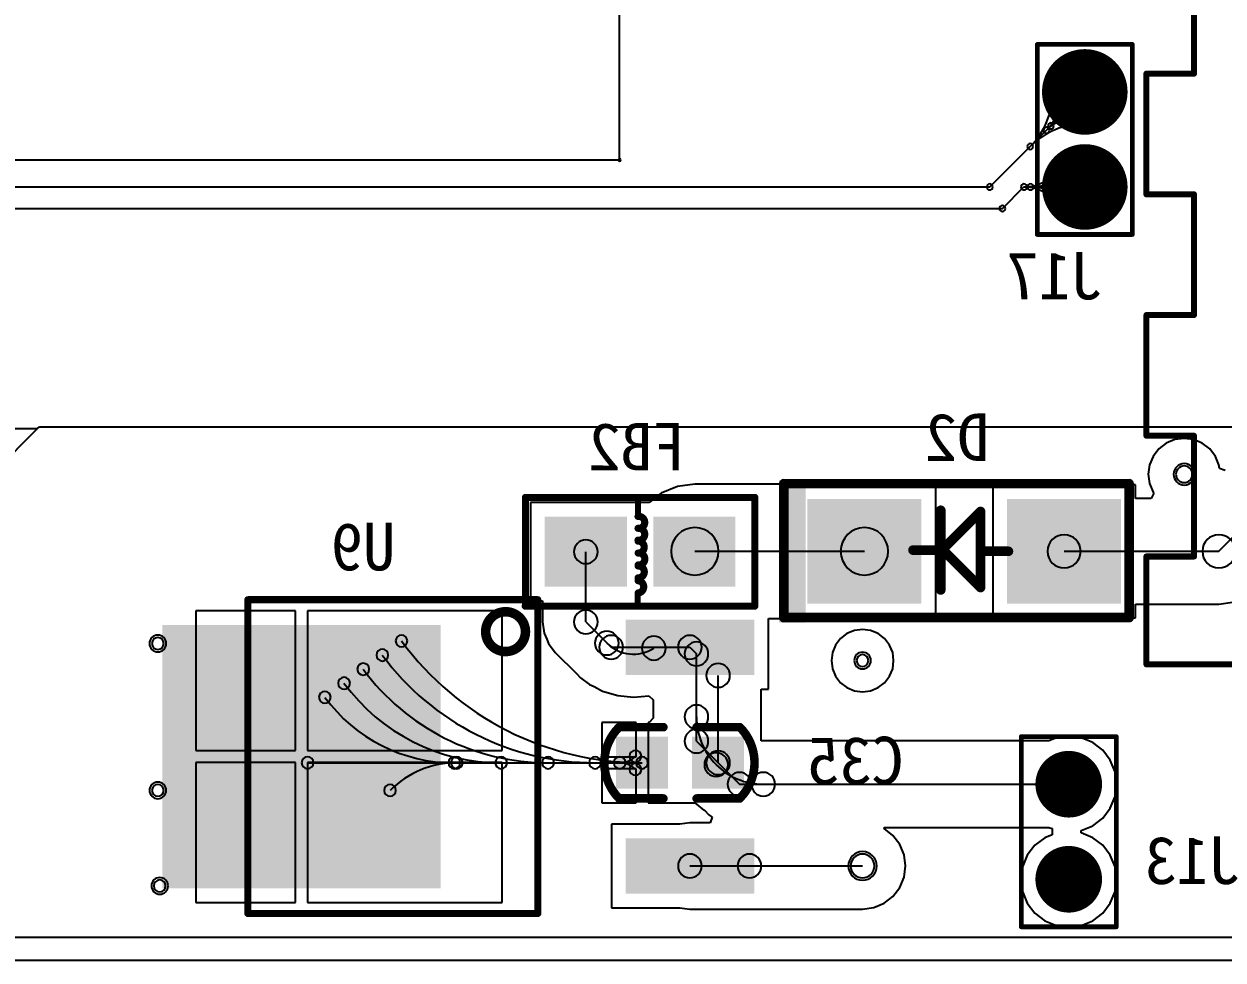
# Model space of a CAD drawing. Header units: inches. Extents: x 32166 to 34772, y 2386 to 4229.
# Drawn here: x 32988.6 to 33097.6, y 3073.3 to 3158.4 of the extents above; entities that cross this region are included whole.
import ezdxf

# ---------------------------------------------------------------- set-up
doc = ezdxf.new("R2010")
doc.units = ezdxf.units.IN
doc.header["$LTSCALE"] = 0.64311
doc.header["$MEASUREMENT"] = 0
for name, color, linetype in [('BOTTOMLAYER', 5, 'CONTINUOUS'), ('BOTTOMOVERLAY', 54, 'CONTINUOUS'), ('BOTTOMPASTE', 16, 'CONTINUOUS'), ('BOTTOMSOLDER', 6, 'CONTINUOUS'), ('KEEPOUTLAYER', 6, 'CONTINUOUS'), ('MULTILAYER', 9, 'CONTINUOUS')]:
    doc.layers.add(name, color=color, linetype=linetype)
doc.styles.get("Standard").update_dxf_attribs({"font": 'txt', "width": 0.8})

msp = doc.modelspace()

# ---------------------------------------------------------------- linework, layer by layer
at = {"layer": 'BOTTOMLAYER'}
for p, q in [((33076.37, 3143.6), (33085.01, 3152.24)), ((32979.51, 3143.6), (33076.37, 3143.6)), ((33077.51, 3141.64), (33079.47, 3143.6)), ((33079.47, 3143.6), (33085.01, 3143.6)), ((32980.32, 3141.64), (33077.51, 3141.64)), ((32989.81, 3121.63), (32989.98, 3121.8)), ((32989.98, 3121.8), (33107.74, 3121.8)), ((32989.81, 3121.63), (32952.18, 3084)), ((32952.18, 3084), (32989.81, 3121.63)), ((32956.63, 3121.63), (32989.81, 3121.63)), ((32989.81, 3121.63), (32989.81, 3121.63)), ((32989.81, 3121.63), (32989.81, 3121.63)), ((33093.2, 3120.64), (33092.41, 3120.31)), ((33094.05, 3120.75), (33093.2, 3120.64)), ((33094.89, 3120.64), (33094.05, 3120.75)), ((33095.68, 3120.31), (33094.89, 3120.64)), ((33091.74, 3119.79), (33091.22, 3119.11)), ((33092.41, 3120.31), (33091.74, 3119.79)), ((33096.36, 3119.79), (33095.68, 3120.31)), ((33096.88, 3119.11), (33096.36, 3119.79)), ((33091.22, 3119.11), (33090.89, 3118.33)), ((33097.2, 3118.33), (33096.88, 3119.11)), ((33090.89, 3118.33), (33090.78, 3117.48)), ((33090.78, 3117.48), (33090.89, 3116.63)), ((33097.25, 3118), (33097.2, 3118.33)), ((33097.77, 3117.83), (33097.25, 3118)), ((33047.99, 3116.37), (33046.51, 3115.77)), ((33049.56, 3116.58), (33047.99, 3116.37)), ((33064.97, 3116.58), (33049.56, 3116.58)), ((33065.37, 3116.53), (33064.97, 3116.58)), ((33071.45, 3116.53), (33065.37, 3116.53)), ((33071.45, 3104.43), (33071.45, 3116.53)), ((33089.6, 3116.53), (33076.64, 3116.53)), ((33076.64, 3116.53), (33076.64, 3104.43)), ((33089.6, 3115.28), (33089.6, 3116.53)), ((33090.89, 3116.63), (33091.22, 3115.85)), ((33046.51, 3115.77), (33045.4, 3114.91)), ((33091.04, 3115.28), (33089.6, 3115.28)), ((33091.28, 3115.77), (33091.04, 3115.28)), ((33091.22, 3115.85), (33091.28, 3115.77)), ((33097.2, 3110.48), (33102.22, 3115.5)), ((33045.4, 3114.91), (33034.63, 3114.91)), ((33034.63, 3114.91), (33034.63, 3105.97)), ((33039.65, 3104.06), (33039.65, 3110.44)), ((33049.56, 3110.48), (33064.97, 3110.48)), ((33083.12, 3110.48), (33097.2, 3110.48)), ((33034.63, 3105.97), (33035.72, 3105.97)), ((33035.72, 3105.97), (33035.72, 3104.06)), ((33089.6, 3104.43), (33089.6, 3105.69)), ((33089.6, 3105.69), (33097.2, 3105.69)), ((33097.2, 3105.69), (33098.44, 3105.85)), ((33013.24, 3105.08), (33004.18, 3105.08)), ((33004.18, 3105.08), (33004.18, 3092.37)), ((33013.24, 3092.37), (33013.24, 3105.08)), ((33032.04, 3105.08), (33014.34, 3105.08)), ((33014.34, 3105.08), (33014.34, 3092.37)), ((33032.04, 3092.37), (33032.04, 3105.08)), ((33056.24, 3097.95), (33056.24, 3104.38)), ((33056.24, 3104.38), (33064.97, 3104.38)), ((33064.97, 3104.38), (33065.37, 3104.43)), ((33065.37, 3104.43), (33071.45, 3104.43)), ((33076.64, 3104.43), (33089.6, 3104.43)), ((33035.72, 3104.06), (33035.86, 3103.04)), ((33039.65, 3104.06), (33041.95, 3101.76)), ((33064.07, 3103.28), (33063.38, 3103)), ((33064.8, 3103.38), (33064.07, 3103.28)), ((33065.53, 3103.28), (33064.8, 3103.38)), ((33066.22, 3103), (33065.53, 3103.28)), ((33035.86, 3103.04), (33036.09, 3102.49)), ((33036.09, 3102.49), (33036.25, 3102.1)), ((33036.25, 3102.1), (33036.87, 3101.29)), ((33062.8, 3102.55), (33062.35, 3101.96)), ((33063.38, 3103), (33062.8, 3102.55)), ((33066.8, 3102.55), (33066.22, 3103)), ((33067.25, 3101.96), (33066.8, 3102.55)), ((33036.87, 3101.29), (33038.79, 3099.37)), ((33041.95, 3101.76), (33049.11, 3101.76)), ((33049.11, 3101.76), (33049.7, 3101.16)), ((33049.7, 3093.23), (33049.7, 3101.16)), ((33062.06, 3101.28), (33061.97, 3100.55)), ((33062.35, 3101.96), (33062.06, 3101.28)), ((33067.54, 3101.28), (33067.25, 3101.96)), ((33067.63, 3100.55), (33067.54, 3101.28)), ((33061.97, 3100.55), (33062.06, 3099.81)), ((33067.54, 3099.81), (33067.63, 3100.55)), ((33038.79, 3099.37), (33038.79, 3099.37)), ((33038.79, 3099.37), (33038.8, 3099.36)), ((33038.8, 3099.36), (33039.17, 3098.98)), ((33039.17, 3098.98), (33039.99, 3098.36)), ((33051.67, 3091.26), (33051.67, 3099.2)), ((33062.06, 3099.81), (33062.35, 3099.13)), ((33062.35, 3099.13), (33062.8, 3098.54)), ((33066.8, 3098.54), (33067.25, 3099.13)), ((33067.25, 3099.13), (33067.54, 3099.81)), ((33039.99, 3098.36), (33040.39, 3098.19)), ((33040.39, 3098.19), (33041.17, 3097.78)), ((33041.17, 3097.78), (33042.55, 3097.36)), ((33055.59, 3093.25), (33055.59, 3097.95)), ((33055.59, 3097.95), (33056.24, 3097.95)), ((33062.8, 3098.54), (33063.38, 3098.09)), ((33063.38, 3098.09), (33064.07, 3097.81)), ((33064.07, 3097.81), (33064.8, 3097.71)), ((33064.8, 3097.71), (33065.53, 3097.81)), ((33065.53, 3097.81), (33066.22, 3098.09)), ((33066.22, 3098.09), (33066.8, 3098.54)), ((33042.55, 3097.36), (33043.98, 3097.22)), ((33043.98, 3097.22), (33045.37, 3097.35)), ((33045.37, 3097.35), (33045.78, 3096.99)), ((33045.78, 3096.99), (33045.78, 3095.43)), ((33044.21, 3094.91), (33041.11, 3094.91)), ((33041.11, 3094.91), (33041.11, 3091.81)), ((33044.21, 3091.81), (33044.21, 3094.91)), ((33045.41, 3094.91), (33045.3, 3094.91)), ((33045.3, 3094.91), (33045.3, 3091.26)), ((33045.78, 3095.31), (33045.41, 3094.91)), ((33045.78, 3095.43), (33045.76, 3095.43)), ((33045.76, 3095.43), (33045.78, 3095.31)), ((33082.42, 3093.52), (33081.73, 3093.24)), ((33083.55, 3093.67), (33082.42, 3093.52)), ((33084.68, 3093.52), (33083.55, 3093.67)), ((33085.73, 3093.09), (33084.68, 3093.52)), ((33004.18, 3092.37), (33013.24, 3092.37)), ((33014.34, 3092.37), (33032.04, 3092.37)), ((33049.7, 3093.23), (33053.61, 3089.31)), ((33055.68, 3093.24), (33055.59, 3093.25)), ((33081.73, 3093.24), (33055.68, 3093.24)), ((33086.63, 3092.4), (33085.73, 3093.09)), ((33087.32, 3091.49), (33086.63, 3092.4)), ((33013.24, 3091.27), (33004.18, 3091.27)), ((33004.18, 3091.27), (33004.18, 3078.56)), ((33013.24, 3078.56), (33013.24, 3091.27)), ((33032.04, 3091.27), (33014.34, 3091.27)), ((33014.34, 3091.27), (33014.34, 3078.56)), ((33014.35, 3091.26), (33044.76, 3091.26)), ((33032.04, 3078.56), (33032.04, 3091.27)), ((33041.11, 3091.81), (33044.21, 3091.81)), ((33045.3, 3091.26), (33045.3, 3087.61)), ((33087.76, 3090.44), (33087.32, 3091.49)), ((33044.21, 3090.71), (33041.11, 3090.71)), ((33041.11, 3090.71), (33041.11, 3087.61)), ((33044.21, 3087.61), (33044.21, 3090.71)), ((33087.91, 3089.31), (33087.76, 3090.44)), ((33053.61, 3089.31), (33083.55, 3089.31)), ((33087.76, 3088.19), (33087.91, 3089.31)), ((33087.32, 3087.14), (33087.76, 3088.19)), ((33041.11, 3087.61), (33044.21, 3087.61)), ((33045.3, 3087.61), (33049.56, 3087.61)), ((33049.56, 3087.61), (33050.23, 3087.06)), ((33050.23, 3087.06), (33050.42, 3086.96)), ((33050.42, 3086.96), (33050.84, 3086.54)), ((33086.63, 3086.23), (33087.32, 3087.14)), ((33049.11, 3085.81), (33048.2, 3085.69)), ((33050.94, 3085.81), (33049.11, 3085.81)), ((33050.84, 3086.54), (33051.12, 3086.33)), ((33051.12, 3086.33), (33050.94, 3085.81)), ((33085.73, 3085.54), (33086.63, 3086.23)), ((33048.2, 3085.69), (33041.98, 3085.69)), ((33041.98, 3085.69), (33041.98, 3078.08)), ((33066.76, 3085.28), (33066.78, 3085.39)), ((33067.57, 3084.66), (33066.76, 3085.28)), ((33066.78, 3085.39), (33081.73, 3085.39)), ((33068.2, 3083.84), (33067.57, 3084.66)), ((33082.03, 3084.72), (33081.37, 3084.45)), ((33081.73, 3085.39), (33082.03, 3085.27)), ((33082.03, 3085.27), (33082.03, 3084.72)), ((33084.68, 3085.11), (33085.73, 3085.54)), ((33084.68, 3084.88), (33084.68, 3085.11)), ((33085.73, 3084.45), (33084.68, 3084.88)), ((33068.59, 3082.9), (33068.2, 3083.84)), ((33080.47, 3083.76), (33079.78, 3082.85)), ((33081.37, 3084.45), (33080.47, 3083.76)), ((33086.63, 3083.76), (33085.73, 3084.45)), ((33087.32, 3082.85), (33086.63, 3083.76)), ((33068.72, 3081.88), (33068.59, 3082.9)), ((33079.78, 3082.85), (33079.34, 3081.8)), ((33087.76, 3081.8), (33087.32, 3082.85)), ((33049.11, 3081.88), (33054.52, 3081.88)), ((33049.11, 3081.88), (33064.8, 3081.88)), ((33068.59, 3080.87), (33068.72, 3081.88)), ((33079.34, 3081.8), (33079.19, 3080.67)), ((33087.91, 3080.67), (33087.76, 3081.8)), ((33068.2, 3079.92), (33068.59, 3080.87)), ((33079.19, 3080.67), (33079.34, 3079.55)), ((33087.76, 3079.55), (33087.91, 3080.67)), ((33067.57, 3079.11), (33068.2, 3079.92)), ((33079.34, 3079.55), (33079.78, 3078.5)), ((33087.32, 3078.5), (33087.76, 3079.55)), ((33004.18, 3078.56), (33013.24, 3078.56)), ((33014.34, 3078.56), (33032.04, 3078.56)), ((33064.8, 3077.96), (33065.82, 3078.1)), ((33065.82, 3078.1), (33066.76, 3078.49)), ((33066.76, 3078.49), (33067.57, 3079.11)), ((33079.78, 3078.5), (33080.47, 3077.59)), ((33086.63, 3077.59), (33087.32, 3078.5)), ((33041.98, 3078.08), (33048.2, 3078.08)), ((33048.2, 3078.08), (33049.11, 3077.96)), ((33049.11, 3077.96), (33064.8, 3077.96)), ((33080.47, 3077.59), (33081.37, 3076.9)), ((33085.73, 3076.9), (33086.63, 3077.59)), ((33081.37, 3076.9), (33082.42, 3076.47)), ((33082.42, 3076.47), (33083.55, 3076.32)), ((33083.55, 3076.32), (33084.68, 3076.47)), ((33084.68, 3076.47), (33085.73, 3076.9)), ((33362.69, 3075.37), (32952.18, 3075.37))]:
    msp.add_line(p, q, dxfattribs=at)
for points, const_width in [([(33083.28, 3152.24, 1), (33086.73, 3152.24, 1)], 3.46), ([(33083.28, 3143.6, 1), (33086.73, 3143.6, 1)], 3.46), ([(33084.85, 3089.31, 1), (33082.25, 3089.31, 1)], 2.59), ([(33084.85, 3080.67, 1), (33082.25, 3080.67, 1)], 2.59)]:
    msp.add_lwpolyline(points, format="xyb", close=True, dxfattribs=dict(at, const_width=const_width))
for centre, radius, start, end in [((33075.08, 3152.24), 7.02, 315, 0), ((33078.03, 3152.24), 4.93, 315.0001, 0.0001), ((33078.03, 3152.24), 4.93, 315.0001, 0.0001), ((33082.1, 3152.24), 0.274, 0, 180), ((33082.1, 3152.24), 0.274, 180, 0), ((33078.83, 3152.24), 4.37, 315.0001, 0.0001), ((33082.96, 3152.24), 0.274, 0, 180), ((33082.96, 3152.24), 0.274, 0, 180), ((33082.96, 3152.24), 0.274, 180, 0), ((33082.96, 3152.24), 0.274, 180, 0), ((33083.2, 3152.24), 0.274, 0, 180), ((33083.2, 3152.24), 0.274, 180, 0), ((33085.01, 3152.24), 0.274, 0, 180), ((33085.01, 3152.24), 0.274, 180, 0), ((33085.01, 3145.27), 4.93, 89.9999, 134.9999), ((33085.01, 3145.27), 4.93, 89.9999, 134.9999), ((33085.01, 3146.06), 4.37, 89.9999, 134.9999), ((33085.01, 3150.43), 0.274, 0, 180), ((33085.01, 3150.2), 0.274, 0, 180), ((33085.01, 3150.2), 0.274, 0, 180), ((33085.01, 3150.43), 0.274, 180, 0), ((33085.01, 3150.2), 0.274, 180, 0), ((33085.01, 3150.2), 0.274, 180, 0), ((33085.01, 3142.32), 7.02, 90, 135), ((33081.52, 3148.75), 0.274, 0, 180), ((33081.52, 3148.75), 0.274, 0, 180), ((33081.52, 3148.75), 0.274, 0, 180), ((33081.52, 3148.75), 0.274, 0, 180), ((33081.92, 3149.15), 0.274, 0, 180), ((33081.92, 3149.15), 0.274, 0, 180), ((33081.92, 3149.15), 0.274, 180, 0), ((33081.92, 3149.15), 0.274, 180, 0), ((33085.01, 3149.34), 0.274, 0, 180), ((33085.01, 3149.34), 0.274, 180, 0), ((33081.52, 3148.75), 0.274, 180, 0), ((33081.52, 3148.75), 0.274, 180, 0), ((33081.52, 3148.75), 0.274, 180, 0), ((33081.52, 3148.75), 0.274, 180, 0), ((33080.04, 3147.28), 0.274, 0, 180), ((33080.04, 3147.28), 0.274, 0, 180), ((33080.04, 3147.28), 0.274, 180, 0), ((33080.04, 3147.28), 0.274, 180, 0), ((33079.47, 3147.41), 3.81, 270, 325.45), ((33080.07, 3148.54), 4.93, 269.9999, 314.9999), ((33080.07, 3148.54), 4.93, 269.9999, 314.9999), ((33082.61, 3145.25), 0.274, 0, 180), ((33082.61, 3145.25), 0.274, 180, 0), ((33083.56, 3145.05), 0.274, 0, 180), ((33083.56, 3145.05), 0.274, 0, 180), ((33083.56, 3145.05), 0.274, 180, 0), ((33083.56, 3145.05), 0.274, 180, 0), ((33076.37, 3143.6), 0.274, 0, 180), ((33076.37, 3143.6), 0.274, 0, 180), ((33076.37, 3143.6), 0.274, 180, 0), ((33076.37, 3143.6), 0.274, 180, 0), ((33079.47, 3143.6), 0.274, 0, 180), ((33079.47, 3143.6), 0.274, 0, 180), ((33079.47, 3143.6), 0.274, 0, 180), ((33079.47, 3143.6), 0.274, 0, 180), ((33079.47, 3143.6), 0.274, 180, 0), ((33079.47, 3143.6), 0.274, 180, 0), ((33079.47, 3143.6), 0.274, 180, 0), ((33079.47, 3143.6), 0.274, 180, 0), ((33079.47, 3139.79), 3.81, 34.55, 90), ((33080.07, 3143.6), 0.274, 0, 180), ((33080.07, 3143.6), 0.274, 0, 180), ((33080.07, 3143.6), 0.274, 0, 180), ((33080.07, 3143.6), 0.274, 0, 180), ((33080.07, 3143.6), 0.274, 180, 0), ((33080.07, 3143.6), 0.274, 180, 0), ((33080.07, 3143.6), 0.274, 180, 0), ((33080.07, 3143.6), 0.274, 180, 0), ((33080.07, 3138.67), 4.93, 45.0001, 90.0001), ((33080.07, 3138.67), 4.93, 45.0001, 90.0001), ((33085.01, 3143.6), 0.274, 0, 180), ((33085.01, 3143.6), 0.274, 180, 0), ((33083.56, 3142.16), 0.274, 0, 180), ((33083.56, 3142.16), 0.274, 0, 180), ((33077.51, 3141.64), 0.274, 0, 180), ((33077.51, 3141.64), 0.274, 0, 180), ((33077.51, 3141.64), 0.274, 180, 0), ((33077.51, 3141.64), 0.274, 180, 0), ((33082.61, 3141.95), 0.274, 0, 180), ((33082.61, 3141.95), 0.274, 180, 0), ((33083.56, 3142.16), 0.274, 180, 0), ((33083.56, 3142.16), 0.274, 180, 0), ((33094.05, 3117.48), 0.756, 0, 180), ((33094.05, 3117.48), 0.756, 180, 0), ((33049.56, 3110.48), 2.16, 0, 180), ((33064.97, 3110.48), 2.16, 0, 180), ((33083.12, 3110.48), 1.51, 0, 180), ((33097.2, 3110.48), 1.51, 0, 180), ((33097.2, 3110.48), 1.51, 0, 180), ((33039.65, 3110.44), 1.08, 0, 180), ((33039.65, 3110.44), 1.08, 180, 0), ((33049.56, 3110.48), 2.16, 180, 0), ((33064.97, 3110.48), 2.16, 180, 0), ((33083.12, 3110.48), 1.51, 180, 0), ((33097.2, 3110.48), 1.51, 180, 0), ((33097.2, 3110.48), 1.51, 180, 0), ((33039.65, 3104.06), 1.08, 0, 180), ((33039.65, 3104.06), 1.08, 0, 180), ((33039.65, 3104.06), 1.08, 180, 0), ((33039.65, 3104.06), 1.08, 180, 0), ((33041.56, 3102.14), 1.08, 0, 180), ((33041.56, 3102.14), 1.08, 0, 180), ((33000.74, 3102.1), 0.54, 0, 180), ((33000.74, 3102.1), 0.54, 180, 0), ((33022.89, 3102.33), 0.54, 0, 180), ((33022.89, 3102.33), 0.54, 0, 180), ((33022.89, 3102.33), 0.54, 180, 0), ((33022.89, 3102.33), 0.54, 180, 0), ((33044.75, 3118.39), 27.13, 216.297, 270), ((33044.75, 3118.39), 27.13, 216.297, 270), ((33041.56, 3102.14), 1.08, 180, 0), ((33041.56, 3102.14), 1.08, 180, 0), ((33041.95, 3101.76), 1.08, 0, 180), ((33041.95, 3101.76), 1.08, 0, 180), ((33043.98, 3104.56), 3.42, 225, 302.74), ((33043.98, 3104.56), 3.42, 225, 302.74), ((33045.83, 3101.68), 1.08, 0, 180), ((33045.83, 3101.68), 1.08, 0, 180), ((33049.11, 3101.76), 1.08, 0, 180), ((33049.11, 3101.76), 1.08, 0, 180), ((33049.7, 3101.16), 1.08, 0, 180), ((33049.7, 3101.16), 1.08, 0, 180), ((33021.15, 3101.05), 0.54, 0, 180), ((33021.15, 3101.05), 0.54, 0, 180), ((33021.15, 3101.05), 0.54, 180, 0), ((33021.15, 3101.05), 0.54, 180, 0), ((33040.49, 3115.26), 24, 216.297, 270), ((33040.49, 3115.26), 24, 216.297, 270), ((33041.95, 3101.76), 1.08, 180, 0), ((33041.95, 3101.76), 1.08, 180, 0), ((33045.83, 3101.68), 1.08, 180, 0), ((33045.83, 3101.68), 1.08, 180, 0), ((33049.11, 3101.76), 1.08, 180, 0), ((33049.11, 3101.76), 1.08, 180, 0), ((33049.7, 3101.16), 1.08, 180, 0), ((33049.7, 3101.16), 1.08, 180, 0), ((33064.8, 3100.55), 0.54, 0, 180), ((33019.41, 3099.77), 0.54, 0, 180), ((33019.41, 3099.77), 0.54, 0, 180), ((33051.67, 3099.2), 1.08, 0, 180), ((33064.8, 3100.55), 0.54, 180, 0), ((33017.67, 3098.49), 0.54, 0, 180), ((33017.67, 3098.49), 0.54, 0, 180), ((33019.41, 3099.77), 0.54, 180, 0), ((33019.41, 3099.77), 0.54, 180, 0), ((33036.22, 3112.12), 20.86, 216.297, 270), ((33036.22, 3112.12), 20.86, 216.297, 270), ((33051.67, 3099.2), 1.08, 180, 0), ((33015.92, 3097.21), 0.54, 0, 180), ((33015.92, 3097.21), 0.54, 0, 180), ((33017.67, 3098.49), 0.54, 180, 0), ((33017.67, 3098.49), 0.54, 180, 0), ((33031.95, 3108.99), 17.73, 216.297, 270), ((33031.95, 3108.99), 17.73, 216.297, 270), ((33015.92, 3097.21), 0.54, 180, 0), ((33015.92, 3097.21), 0.54, 180, 0), ((33027.69, 3105.85), 14.6, 216.297, 270), ((33027.69, 3105.85), 14.6, 216.297, 270), ((33049.7, 3095.43), 1.08, 0, 180), ((33049.7, 3095.43), 1.08, 0, 180), ((33049.7, 3095.43), 1.08, 180, 0), ((33049.7, 3095.43), 1.08, 180, 0), ((33055.84, 3095.43), 6.14, 180, 225), ((33055.84, 3095.43), 6.14, 180, 225), ((33049.7, 3093.23), 1.08, 0, 180), ((33049.7, 3093.23), 1.08, 0, 180), ((33044.16, 3091.85), 0.54, 0, 180), ((33044.16, 3091.85), 0.54, 0, 180), ((33049.7, 3093.23), 1.08, 180, 0), ((33049.7, 3093.23), 1.08, 180, 0), ((33051.67, 3091.26), 1.08, 0, 180), ((33014.35, 3091.26), 0.54, 0, 180), ((33014.35, 3091.26), 0.54, 180, 0), ((33027.92, 3082.69), 8.57, 90, 135), ((33027.92, 3082.69), 8.57, 90, 135), ((33027.69, 3091.26), 0.54, 0, 180), ((33027.69, 3091.26), 0.54, 0, 180), ((33027.69, 3091.26), 0.54, 180, 0), ((33027.69, 3091.26), 0.54, 180, 0), ((33027.92, 3091.26), 0.54, 0, 180), ((33027.92, 3091.26), 0.54, 0, 180), ((33027.92, 3091.26), 0.54, 180, 0), ((33027.92, 3091.26), 0.54, 180, 0), ((33031.95, 3091.26), 0.54, 0, 180), ((33031.95, 3091.26), 0.54, 0, 180), ((33031.95, 3091.26), 0.54, 180, 0), ((33031.95, 3091.26), 0.54, 180, 0), ((33036.22, 3091.26), 0.54, 0, 180), ((33036.22, 3091.26), 0.54, 0, 180), ((33036.22, 3091.26), 0.54, 180, 0), ((33036.22, 3091.26), 0.54, 180, 0), ((33040.49, 3091.26), 0.54, 0, 180), ((33040.49, 3091.26), 0.54, 0, 180), ((33040.49, 3091.26), 0.54, 180, 0), ((33040.49, 3091.26), 0.54, 180, 0), ((33042.73, 3091.26), 0.54, 0, 180), ((33042.73, 3091.26), 0.54, 0, 180), ((33042.73, 3091.26), 0.54, 0, 180), ((33042.73, 3091.26), 0.54, 0, 180), ((33042.73, 3091.26), 0.54, 180, 0), ((33042.73, 3091.26), 0.54, 180, 0), ((33042.73, 3091.26), 0.54, 180, 0), ((33042.73, 3091.26), 0.54, 180, 0), ((33042.73, 3093.29), 2.03, 270.0002, 315.0002), ((33042.73, 3093.29), 2.03, 270.0002, 315.0002), ((33042.73, 3089.23), 2.03, 44.9998, 89.9998), ((33042.73, 3089.23), 2.03, 44.9998, 89.9998), ((33044.16, 3091.85), 0.54, 180, 0), ((33044.16, 3091.85), 0.54, 180, 0), ((33044.16, 3090.66), 0.54, 0, 180), ((33044.16, 3090.66), 0.54, 0, 180), ((33044.75, 3091.26), 0.54, 0, 180), ((33044.75, 3091.26), 0.54, 0, 180), ((33044.75, 3091.26), 0.54, 180, 0), ((33044.75, 3091.26), 0.54, 180, 0), ((33044.76, 3091.26), 0.54, 0, 180), ((33044.76, 3091.26), 0.54, 180, 0), ((33051.5, 3091.09), 1.08, 0, 180), ((33051.5, 3091.09), 1.08, 0, 180), ((33051.5, 3091.09), 1.08, 0, 180), ((33051.5, 3091.09), 1.08, 0, 180), ((33051.67, 3091.26), 1.08, 180, 0), ((33044.16, 3090.66), 0.54, 180, 0), ((33044.16, 3090.66), 0.54, 180, 0), ((33051.5, 3091.09), 1.08, 180, 0), ((33051.5, 3091.09), 1.08, 180, 0), ((33051.5, 3091.09), 1.08, 180, 0), ((33051.5, 3091.09), 1.08, 180, 0), ((33055.78, 3095.37), 6.06, 225, 270), ((33055.78, 3095.37), 6.06, 225, 270), ((33053.61, 3089.31), 1.08, 0, 180), ((33053.61, 3089.31), 1.08, 0, 180), ((33055.78, 3089.31), 1.08, 0, 180), ((33055.78, 3089.31), 1.08, 0, 180), ((33083.55, 3089.31), 1.08, 0, 180), ((33000.74, 3088.75), 0.54, 0, 180), ((33021.85, 3088.75), 0.54, 0, 180), ((33021.85, 3088.75), 0.54, 0, 180), ((33053.61, 3089.31), 1.08, 180, 0), ((33053.61, 3089.31), 1.08, 180, 0), ((33055.78, 3089.31), 1.08, 180, 0), ((33055.78, 3089.31), 1.08, 180, 0), ((33083.55, 3089.31), 1.08, 180, 0), ((33000.74, 3088.75), 0.54, 180, 0), ((33021.85, 3088.75), 0.54, 180, 0), ((33021.85, 3088.75), 0.54, 180, 0), ((33049.11, 3081.88), 1.08, 0, 180), ((33049.11, 3081.88), 1.08, 0, 180), ((33054.52, 3081.88), 1.08, 0, 180), ((33064.8, 3081.88), 1.08, 0, 180), ((33064.8, 3081.88), 1.08, 0, 180), ((33049.11, 3081.88), 1.08, 180, 0), ((33049.11, 3081.88), 1.08, 180, 0), ((33054.52, 3081.88), 1.08, 180, 0), ((33064.8, 3081.88), 1.08, 180, 0), ((33064.8, 3081.88), 1.08, 180, 0), ((33000.91, 3080.07), 0.54, 0, 180), ((33000.91, 3080.07), 0.54, 180, 0)]:
    msp.add_arc(centre, radius, start, end, dxfattribs=at)
for points in [[(33069.73, 3114.8), (33060.22, 3114.8), (33069.73, 3106.16), (33060.22, 3106.16)], [(33087.87, 3114.8), (33078.37, 3114.8), (33087.87, 3106.16), (33078.37, 3106.16)], [(33036.35, 3107.7), (33042.94, 3107.7), (33036.35, 3113.18), (33042.94, 3113.18)], [(33046.23, 3107.7), (33052.81, 3107.7), (33046.23, 3113.18), (33052.81, 3113.18)], [(33001.59, 3103.35), (33001.59, 3080.29), (33026, 3103.35), (33026, 3080.29)], [(33043.71, 3103.83), (33043.71, 3099.68), (33054.51, 3103.83), (33054.51, 3099.68)], [(33046.68, 3093.18), (33042.84, 3093.18), (33046.68, 3089.34), (33042.84, 3089.34)], [(33053.59, 3093.18), (33049.75, 3093.18), (33053.59, 3089.34), (33049.75, 3089.34)], [(33043.71, 3083.96), (33043.71, 3079.81), (33054.51, 3083.96), (33054.51, 3079.81)]]:
    msp.add_solid(points, dxfattribs=at)
at = {"layer": 'BOTTOMOVERLAY'}
for points, const_width in [([(33094.93, 3153.9), (33094.93, 3164.87)], 0.549), ([(33080.69, 3139.28), (33080.69, 3156.56)], 0.432), ([(33080.69, 3156.56), (33089.33, 3156.56)], 0.432), ([(33089.33, 3139.28), (33089.33, 3156.56)], 0.432), ([(33090.61, 3153.9), (33094.93, 3153.9)], 0.549), ([(33090.61, 3142.93), (33090.61, 3153.9)], 0.549), ([(33090.61, 3142.93), (33094.93, 3142.93)], 0.549), ([(33094.93, 3131.96), (33094.93, 3142.93)], 0.549), ([(33080.69, 3139.28), (33089.33, 3139.28)], 0.432), ([(33090.61, 3131.96), (33094.93, 3131.96)], 0.549), ([(33090.61, 3120.98), (33090.61, 3131.96)], 0.549), ([(33090.61, 3120.98), (33094.93, 3120.98)], 0.549), ([(33094.93, 3110.01), (33094.93, 3120.98)], 0.549), ([(33057.65, 3116.63), (33089.03, 3116.63)], 0.878), ([(33057.65, 3104.45), (33057.65, 3116.63)], 0.878), ([(33089.03, 3104.45), (33089.03, 3116.63)], 0.878), ([(33034.16, 3105.5), (33034.16, 3115.38)], 0.648), ([(33034.16, 3115.38), (33055.01, 3115.38)], 0.648), ([(33044.39, 3113.65), (33044.39, 3115.38)], 0.518), ([(33055.01, 3105.5), (33055.01, 3115.38)], 0.648), ([(33071.91, 3106.97), (33071.91, 3114.21)], 0.878), ([(33071.91, 3110.48), (33075.53, 3114.1)], 0.878), ([(33075.53, 3107.19), (33075.53, 3114.1)], 0.878), ([(33069.39, 3110.59), (33071.91, 3110.59)], 0.878), ([(33071.91, 3110.7), (33072.02, 3110.7)], 0.878), ([(33072.02, 3110.7), (33075.53, 3107.19)], 0.878), ([(33075.53, 3110.48), (33078.06, 3110.48)], 0.878), ([(33090.61, 3110.01), (33094.93, 3110.01)], 0.549), ([(33090.61, 3100.2), (33090.61, 3110.01)], 0.549), ([(33044.36, 3105.5), (33044.36, 3106.69)], 0.518), ([(33008.93, 3091.82), (33008.93, 3106.08)], 0.648), ([(33008.93, 3106.08), (33035.28, 3106.08)], 0.648), ([(33034.13, 3105.5), (33055.01, 3105.5)], 0.648), ([(33035.28, 3091.82), (33035.28, 3106.08)], 0.648), ([(33057.65, 3104.45), (33089.03, 3104.45)], 0.878), ([(33090.61, 3100.2), (33107.02, 3100.2)], 0.549), ([(33042.67, 3094.5), (33046.7, 3094.5)], 0.778), ([(33049.72, 3094.5), (33053.64, 3094.5)], 0.778), ([(33079.23, 3076.35), (33079.23, 3093.63)], 0.432), ([(33079.23, 3093.63), (33087.87, 3093.63)], 0.432), ([(33087.87, 3076.35), (33087.87, 3093.63)], 0.432), ([(33008.93, 3077.56), (33008.93, 3091.82)], 0.648), ([(33035.28, 3077.56), (33035.28, 3091.82)], 0.648), ([(33042.67, 3088.02), (33046.7, 3088.02)], 0.778), ([(33049.72, 3088.02), (33053.64, 3088.02)], 0.778), ([(33008.93, 3077.56), (33035.28, 3077.56)], 0.648), ([(33079.23, 3076.35), (33087.87, 3076.35)], 0.432)]:
    msp.add_lwpolyline(points, dxfattribs=dict(at, const_width=const_width))
for points, const_width in [([(33080.58, 3156.56, 1), (33080.79, 3156.56, 1)], 0.216), ([(33080.58, 3156.56, 1), (33080.79, 3156.56, 1)], 0.216), ([(33089.22, 3156.56, 1), (33089.43, 3156.56, 1)], 0.216), ([(33089.22, 3156.56, 1), (33089.43, 3156.56, 1)], 0.216), ([(33090.61, 3154.04, 1), (33090.61, 3153.76, 1)], 0.274), ([(33090.61, 3154.04, 1), (33090.61, 3153.76, 1)], 0.274), ([(33094.93, 3154.04, 1), (33094.93, 3153.76, 1)], 0.274), ([(33094.93, 3154.04, 1), (33094.93, 3153.76, 1)], 0.274), ([(33090.61, 3143.07, 1), (33090.61, 3142.79, 1)], 0.274), ([(33090.61, 3143.07, 1), (33090.61, 3142.79, 1)], 0.274), ([(33094.93, 3143.07, 1), (33094.93, 3142.79, 1)], 0.274), ([(33094.93, 3143.07, 1), (33094.93, 3142.79, 1)], 0.274), ([(33080.58, 3139.28, 1), (33080.79, 3139.28, 1)], 0.216), ([(33080.58, 3139.28, 1), (33080.79, 3139.28, 1)], 0.216), ([(33089.22, 3139.28, 1), (33089.43, 3139.28, 1)], 0.216), ([(33089.22, 3139.28, 1), (33089.43, 3139.28, 1)], 0.216), ([(33090.61, 3132.09, 1), (33090.61, 3131.82, 1)], 0.274), ([(33090.61, 3132.09, 1), (33090.61, 3131.82, 1)], 0.274), ([(33094.93, 3132.09, 1), (33094.93, 3131.82, 1)], 0.274), ([(33094.93, 3132.09, 1), (33094.93, 3131.82, 1)], 0.274), ([(33090.61, 3121.12, 1), (33090.61, 3120.85, 1)], 0.274), ([(33090.61, 3121.12, 1), (33090.61, 3120.85, 1)], 0.274), ([(33094.93, 3121.12, 1), (33094.93, 3120.85, 1)], 0.274), ([(33094.93, 3121.12, 1), (33094.93, 3120.85, 1)], 0.274), ([(33057.87, 3116.63, 1), (33057.43, 3116.63, 1)], 0.439), ([(33057.87, 3116.63, 1), (33057.43, 3116.63, 1)], 0.439), ([(33089.25, 3116.63, 1), (33088.81, 3116.63, 1)], 0.439), ([(33089.25, 3116.63, 1), (33088.81, 3116.63, 1)], 0.439), ([(33034, 3115.38, 1), (33034.32, 3115.38, 1)], 0.324), ([(33034, 3115.38, 1), (33034.32, 3115.38, 1)], 0.324), ([(33044.26, 3115.38, 1), (33044.52, 3115.38, 1)], 0.259), ([(33054.85, 3115.38, 1), (33055.17, 3115.38, 1)], 0.324), ([(33054.85, 3115.38, 1), (33055.17, 3115.38, 1)], 0.324), ([(33072.13, 3114.21, 1), (33071.69, 3114.21, 1)], 0.439), ([(33075.75, 3114.1, 1), (33075.31, 3114.1, 1)], 0.439), ([(33075.75, 3114.1, 1), (33075.31, 3114.1, 1)], 0.439), ([(33044.23, 3113.65, 1), (33044.55, 3113.65, 1)], 0.324), ([(33044.26, 3113.65, 1), (33044.52, 3113.65, 1)], 0.259), ([(33044.23, 3112.57, 1), (33044.55, 3112.57, 1)], 0.324), ([(33044.23, 3112.57, 1), (33044.55, 3112.57, 1)], 0.324), ([(33044.23, 3111.49, 1), (33044.56, 3111.49, 1)], 0.324), ([(33044.24, 3111.4, 1), (33044.56, 3111.4, 1)], 0.324), ([(33069.61, 3110.59, 1), (33069.17, 3110.59, 1)], 0.439), ([(33072.13, 3110.7, 1), (33071.69, 3110.7, 1)], 0.439), ([(33072.13, 3110.59, 1), (33071.69, 3110.59, 1)], 0.439), ([(33072.13, 3110.48, 1), (33071.69, 3110.48, 1)], 0.439), ([(33072.24, 3110.7, 1), (33071.8, 3110.7, 1)], 0.439), ([(33072.24, 3110.7, 1), (33071.8, 3110.7, 1)], 0.439), ([(33075.75, 3110.48, 1), (33075.31, 3110.48, 1)], 0.439), ([(33078.28, 3110.48, 1), (33077.84, 3110.48, 1)], 0.439), ([(33044.24, 3110.32, 1), (33044.56, 3110.32, 1)], 0.324), ([(33044.24, 3110.32, 1), (33044.56, 3110.32, 1)], 0.324), ([(33090.61, 3110.15, 1), (33090.61, 3109.87, 1)], 0.274), ([(33090.61, 3110.15, 1), (33090.61, 3109.87, 1)], 0.274), ([(33094.93, 3110.15, 1), (33094.93, 3109.87, 1)], 0.274), ([(33094.93, 3110.15, 1), (33094.93, 3109.87, 1)], 0.274), ([(33044.24, 3109.24, 1), (33044.56, 3109.24, 1)], 0.324), ([(33044.24, 3109.15, 1), (33044.57, 3109.15, 1)], 0.324), ([(33044.24, 3108.07, 1), (33044.57, 3108.07, 1)], 0.324), ([(33044.24, 3107.81, 1), (33044.57, 3107.81, 1)], 0.324), ([(33075.75, 3107.19, 1), (33075.31, 3107.19, 1)], 0.439), ([(33075.75, 3107.19, 1), (33075.31, 3107.19, 1)], 0.439), ([(33044.24, 3106.69, 1), (33044.57, 3106.69, 1)], 0.324), ([(33044.23, 3106.69, 1), (33044.49, 3106.69, 1)], 0.259), ([(33072.13, 3106.97, 1), (33071.69, 3106.97, 1)], 0.439), ([(33008.93, 3105.91, 1), (33008.93, 3106.24, 1)], 0.324), ([(33008.93, 3105.91, 1), (33008.93, 3106.24, 1)], 0.324), ([(33032.35, 3104.99, 1), (33032.35, 3101.37, 1)], 0.864), ([(33032.35, 3104.77, 1), (33032.35, 3105.2, 1)], 0.432), ([(33033.97, 3105.5, 1), (33034.29, 3105.5, 1)], 0.324), ([(33034, 3105.5, 1), (33034.32, 3105.5, 1)], 0.324), ([(33035.28, 3105.91, 1), (33035.28, 3106.24, 1)], 0.324), ([(33035.28, 3105.91, 1), (33035.28, 3106.24, 1)], 0.324), ([(33044.23, 3105.5, 1), (33044.49, 3105.5, 1)], 0.259), ([(33054.85, 3105.5, 1), (33055.17, 3105.5, 1)], 0.324), ([(33054.85, 3105.5, 1), (33055.17, 3105.5, 1)], 0.324), ([(33057.87, 3104.45, 1), (33057.43, 3104.45, 1)], 0.439), ([(33057.87, 3104.45, 1), (33057.43, 3104.45, 1)], 0.439), ([(33089.25, 3104.45, 1), (33088.81, 3104.45, 1)], 0.439), ([(33089.25, 3104.45, 1), (33088.81, 3104.45, 1)], 0.439), ([(33032.35, 3101.15, 1), (33032.35, 3101.58, 1)], 0.432), ([(33090.61, 3100.34, 1), (33090.61, 3100.07, 1)], 0.274), ([(33090.61, 3100.34, 1), (33090.61, 3100.07, 1)], 0.274), ([(33042.67, 3094.69, 1), (33042.67, 3094.3, 1)], 0.389), ([(33042.67, 3094.69, 1), (33042.67, 3094.3, 1)], 0.389), ([(33046.7, 3094.69, 1), (33046.7, 3094.3, 1)], 0.389), ([(33049.72, 3094.69, 1), (33049.72, 3094.3, 1)], 0.389), ([(33053.64, 3094.69, 1), (33053.64, 3094.3, 1)], 0.389), ([(33053.64, 3094.69, 1), (33053.64, 3094.3, 1)], 0.389), ([(33079.34, 3093.63, 1), (33079.12, 3093.63, 1)], 0.216), ([(33079.34, 3093.63, 1), (33079.12, 3093.63, 1)], 0.216), ([(33087.98, 3093.63, 1), (33087.76, 3093.63, 1)], 0.216), ([(33087.98, 3093.63, 1), (33087.76, 3093.63, 1)], 0.216), ([(33008.93, 3091.66, 1), (33008.93, 3091.98, 1)], 0.324), ([(33008.93, 3091.66, 1), (33008.93, 3091.98, 1)], 0.324), ([(33035.28, 3091.66, 1), (33035.28, 3091.98, 1)], 0.324), ([(33035.28, 3091.66, 1), (33035.28, 3091.98, 1)], 0.324), ([(33042.67, 3088.21, 1), (33042.67, 3087.82, 1)], 0.389), ([(33042.67, 3088.21, 1), (33042.67, 3087.82, 1)], 0.389), ([(33046.7, 3088.21, 1), (33046.7, 3087.82, 1)], 0.389), ([(33049.72, 3088.21, 1), (33049.72, 3087.82, 1)], 0.389), ([(33053.64, 3088.21, 1), (33053.64, 3087.82, 1)], 0.389), ([(33053.64, 3088.21, 1), (33053.64, 3087.82, 1)], 0.389), ([(33008.93, 3077.4, 1), (33008.93, 3077.73, 1)], 0.324), ([(33008.93, 3077.4, 1), (33008.93, 3077.73, 1)], 0.324), ([(33035.28, 3077.4, 1), (33035.28, 3077.73, 1)], 0.324), ([(33035.28, 3077.4, 1), (33035.28, 3077.73, 1)], 0.324), ([(33079.34, 3076.35, 1), (33079.12, 3076.35, 1)], 0.216), ([(33079.34, 3076.35, 1), (33079.12, 3076.35, 1)], 0.216), ([(33087.98, 3076.35, 1), (33087.76, 3076.35, 1)], 0.216), ([(33087.98, 3076.35, 1), (33087.76, 3076.35, 1)], 0.216)]:
    msp.add_lwpolyline(points, format="xyb", close=True, dxfattribs=dict(at, const_width=const_width))
for points, const_width in [([(33044.39, 3113.65, -1.13328), (33044.39, 3112.57)], 0.648), ([(33044.39, 3112.57, -1.13328), (33044.39, 3111.49)], 0.648), ([(33044.4, 3111.4, -1.026529), (33044.4, 3110.32)], 0.648), ([(33044.4, 3110.32, -1.13328), (33044.4, 3109.24)], 0.648), ([(33044.41, 3109.15, -1.026529), (33044.41, 3108.07)], 0.648), ([(33044.41, 3107.81, -0.895675), (33044.41, 3106.69)], 0.648), ([(33042.67, 3088.02, -0.414214), (33042.67, 3094.5)], 0.778), ([(33053.64, 3094.5, -0.414214), (33053.64, 3088.02)], 0.778)]:
    msp.add_lwpolyline(points, format="xyb", dxfattribs=dict(at, const_width=const_width))
msp.add_solid([(33059.62, 3116.96), (33057.2, 3116.96), (33059.62, 3104.01), (33057.2, 3104.01)], dxfattribs=at)
at = {"layer": 'BOTTOMPASTE'}
for points in [[(33069.73, 3114.8), (33060.22, 3114.8), (33069.73, 3106.16), (33060.22, 3106.16)], [(33087.87, 3114.8), (33078.37, 3114.8), (33087.87, 3106.16), (33078.37, 3106.16)], [(33036.35, 3107.7), (33042.94, 3107.7), (33036.35, 3113.18), (33042.94, 3113.18)], [(33046.23, 3107.7), (33052.81, 3107.7), (33046.23, 3113.18), (33052.81, 3113.18)], [(33001.59, 3103.35), (33001.59, 3080.29), (33026, 3103.35), (33026, 3080.29)], [(33043.71, 3103.83), (33043.71, 3099.68), (33054.51, 3103.83), (33054.51, 3099.68)], [(33046.68, 3093.18), (33042.84, 3093.18), (33046.68, 3089.34), (33042.84, 3089.34)], [(33053.59, 3093.18), (33049.75, 3093.18), (33053.59, 3089.34), (33049.75, 3089.34)], [(33043.71, 3083.96), (33043.71, 3079.81), (33054.51, 3083.96), (33054.51, 3079.81)]]:
    msp.add_solid(points, dxfattribs=at)
at = {"layer": 'BOTTOMSOLDER'}
for points, const_width in [([(33083.06, 3152.24, 1), (33086.95, 3152.24, 1)], 3.89), ([(33083.06, 3143.6, 1), (33086.95, 3143.6, 1)], 3.89), ([(33085.06, 3089.31, 1), (33082.03, 3089.31, 1)], 3.03), ([(33085.06, 3080.67, 1), (33082.03, 3080.67, 1)], 3.03)]:
    msp.add_lwpolyline(points, format="xyb", close=True, dxfattribs=dict(at, const_width=const_width))
for centre, radius, start, end in [((33094.05, 3117.48), 0.975, 0, 180), ((33094.05, 3117.48), 0.975, 180, 0), ((33000.74, 3102.1), 0.759, 0, 180), ((33000.74, 3102.1), 0.759, 180, 0), ((33064.8, 3100.55), 0.759, 0, 180), ((33064.8, 3100.55), 0.759, 180, 0), ((33000.74, 3088.75), 0.759, 0, 180), ((33000.74, 3088.75), 0.759, 180, 0), ((33064.8, 3081.88), 1.3, 0, 180), ((33064.8, 3081.88), 1.3, 180, 0), ((33000.91, 3080.07), 0.759, 0, 180), ((33000.91, 3080.07), 0.759, 180, 0)]:
    msp.add_arc(centre, radius, start, end, dxfattribs=at)
for points in [[(33070.16, 3115.24), (33059.78, 3115.24), (33070.16, 3105.72), (33059.78, 3105.72)], [(33088.31, 3115.24), (33077.93, 3115.24), (33088.31, 3105.72), (33077.93, 3105.72)], [(33035.91, 3107.26), (33043.38, 3107.26), (33035.91, 3113.62), (33043.38, 3113.62)], [(33045.79, 3107.26), (33053.25, 3107.26), (33045.79, 3113.62), (33053.25, 3113.62)], [(33043.27, 3104.27), (33043.27, 3099.24), (33054.95, 3104.27), (33054.95, 3099.24)], [(33001.15, 3103.79), (33001.15, 3079.85), (33026.44, 3103.79), (33026.44, 3079.85)], [(33047.12, 3093.62), (33042.4, 3093.62), (33047.12, 3088.9), (33042.4, 3088.9)], [(33054.03, 3093.62), (33049.31, 3093.62), (33054.03, 3088.9), (33049.31, 3088.9)], [(33043.27, 3084.4), (33043.27, 3079.37), (33054.95, 3084.4), (33054.95, 3079.37)]]:
    msp.add_solid(points, dxfattribs=at)
at = {"layer": 'KEEPOUTLAYER'}
for p, q in [((33042.72, 3146.06), (33042.72, 3182.05)), ((32987.73, 3146.06), (33042.72, 3146.06)), ((32893.17, 3073.33), (34340.37, 3073.33))]:
    msp.add_line(p, q, dxfattribs=at)
for start, end in [(0, 180), (0, 180), (180, 0), (180, 0)]:
    msp.add_arc((33042.72, 3146.06), 0.108, start, end, dxfattribs=at)
at = {"layer": 'MULTILAYER'}
for points, const_width in [([(33083.28, 3152.24, 1), (33086.73, 3152.24, 1)], 3.46), ([(33083.28, 3143.6, 1), (33086.73, 3143.6, 1)], 3.46), ([(33084.85, 3089.31, 1), (33082.25, 3089.31, 1)], 2.59), ([(33084.85, 3080.67, 1), (33082.25, 3080.67, 1)], 2.59)]:
    msp.add_lwpolyline(points, format="xyb", close=True, dxfattribs=dict(at, const_width=const_width))
for centre, radius, start, end in [((33094.05, 3117.48), 0.756, 0, 180), ((33094.05, 3117.48), 0.756, 180, 0), ((33000.74, 3102.1), 0.54, 0, 180), ((33000.74, 3102.1), 0.54, 180, 0), ((33064.8, 3100.55), 0.54, 0, 180), ((33064.8, 3100.55), 0.54, 180, 0), ((33000.74, 3088.75), 0.54, 0, 180), ((33000.74, 3088.75), 0.54, 180, 0), ((33064.8, 3081.88), 1.08, 0, 180), ((33064.8, 3081.88), 1.08, 180, 0), ((33000.91, 3080.07), 0.54, 0, 180), ((33000.91, 3080.07), 0.54, 180, 0)]:
    msp.add_arc(centre, radius, start, end, dxfattribs=at)

# ---------------------------------------------------------------- texts
at = {"layer": 'BOTTOMOVERLAY', "text_generation_flag": 2}
for s, p in [('J17', (33086.7, 3133.38)), ('D2', (33076.34, 3118.69)), ('FB2', (33048.69, 3117.83)), ('U9', (33022.34, 3108.75)), ('C35', (33068.56, 3089.31)), ('J13', (33099.23, 3080.24))]:
    msp.add_text(s, height=4.32, rotation=360, dxfattribs=at).set_placement(p)

doc.saveas('drawing.dxf')
